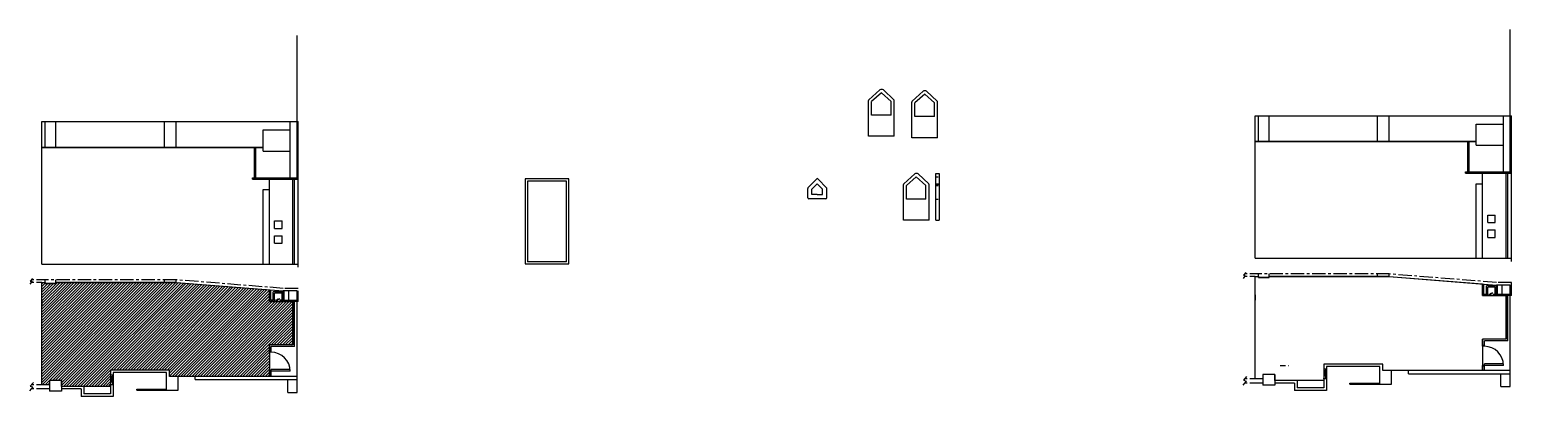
# Model space of a CAD drawing. Header units: millimetres. Extents: x 1902 to 2083, y 2224 to 2332.
# Drawn here: x 1996.1 to 2065.8, y 2314.4 to 2331.6 of the extents above; entities that cross this region are included whole.
import ezdxf

# ---------------------------------------------------------------- set-up
doc = ezdxf.new("R2010")
doc.units = ezdxf.units.MM
doc.linetypes.add('CENTRO', pattern=[2, 1.25, -0.25, 0.25, -0.25])
doc.linetypes.add('RAYITAS', pattern=[0.375, 0.25, -0.125])
for name, color, linetype in [('INTERVENCION', 150, 'Continuous'), ('MOBIL. DISCONT', 4, 'RAYITAS'), ('MOBILIARO', 4, 'Continuous'), ('MUEBLES', 2, 'Continuous'), ('PLANTA', 4, 'Continuous')]:
    doc.layers.add(name, color=color, linetype=linetype)

msp = doc.modelspace()

# ---------------------------------------------------------------- hatches: boundary and pattern name
at = {"layer": 'INTERVENCION'}
h = msp.add_hatch(dxfattribs=at)
h.set_pattern_fill('ANSI31', color=256, scale=0.75, style=0)
h.set_pattern_definition([(45, (1989.01638, 2314.88232), (-0.06629126, 0.06629126), [])])
h.paths.add_polyline_path([(2008.506, 2318.822), (2008.506, 2316.782), (2007.406, 2316.782), (2007.406, 2315.302), (2002.706, 2315.302), (2002.706, 2315.602), (1999.936, 2315.602), (1999.936, 2314.832), (1997.626, 2314.832), (1997.626, 2315.112), (1997.066, 2315.112), (1997.066, 2314.902), (1996.706, 2314.902), (1996.706, 2315.378), (1996.706, 2315.858), (1996.706, 2318.858), (1996.706, 2319.311), (1996.706, 2319.722), (1996.866, 2319.722), (1996.866, 2319.672), (1997.366, 2319.672), (1997.366, 2319.722), (2003.016, 2319.722), (2007.406, 2319.374), (2007.406, 2318.822)])

# ---------------------------------------------------------------- linework, layer by layer
for p, q in [((2053.76, 2320.863), (2053.76, 2327.563)), ((1996.706, 2320.585), (1996.706, 2327.285)), ((2021.479, 2324.589), (2019.439, 2324.589)), ((2019.439, 2324.589), (2019.439, 2320.589)), ((2021.479, 2320.589), (2021.479, 2324.589)), ((2032.733, 2324.166), (2033.132, 2324.585)), ((2033.206, 2324.585), (2033.606, 2324.165)), ((2019.539, 2324.489), (2019.539, 2320.689)), ((2021.379, 2324.489), (2019.539, 2324.489)), ((2021.379, 2320.689), (2021.379, 2324.489)), ((2032.719, 2323.702), (2032.719, 2324.132)), ((2033.169, 2324.352), (2032.919, 2324.105)), ((2032.919, 2323.852), (2032.919, 2324.105)), ((2032.919, 2323.852), (2032.919, 2324.105)), ((2033.169, 2323.852), (2032.919, 2323.852)), ((2033.169, 2324.352), (2033.419, 2324.105)), ((2033.169, 2323.852), (2033.419, 2323.852)), ((2033.419, 2323.852), (2033.419, 2324.105)), ((2033.419, 2323.852), (2033.419, 2324.105)), ((2033.619, 2323.702), (2033.619, 2324.132)), ((2033.569, 2323.652), (2032.769, 2323.652)), ((2019.439, 2320.589), (2021.479, 2320.589)), ((2021.379, 2320.689), (2019.539, 2320.689)), ((1996.243, 2319.774), (1996.145, 2319.636)), ((1996.264, 2319.909), (1996.158, 2319.786)), ((1996.158, 2319.786), (1996.243, 2319.774)), ((2053.297, 2320.052), (2053.199, 2319.914)), ((2053.317, 2320.187), (2053.212, 2320.064)), ((2053.212, 2320.064), (2053.297, 2320.052)), ((1996.281, 2314.805), (1996.13, 2314.615)), ((1996.305, 2315.017), (1996.158, 2314.846)), ((1996.158, 2314.846), (1996.281, 2314.805)), ((2053.335, 2315.082), (2053.184, 2314.893)), ((2053.359, 2315.295), (2053.212, 2315.124)), ((2053.212, 2315.124), (2053.335, 2315.082))]:
    msp.add_line(p, q)
for centre, start, end in [((2033.169, 2324.552), 41.98721, 138.01279), ((2032.769, 2324.132), 136.39528, 180), ((2033.569, 2324.132), 0, 43.60472), ((2032.769, 2323.702), 180, 270), ((2033.569, 2323.702), 270, 0)]:
    msp.add_arc(centre, 0.05, start, end)
for points in [[(2008.506, 2318.822), (2008.506, 2316.782), (2007.406, 2316.782), (2007.406, 2315.302), (2002.706, 2315.302), (2002.706, 2315.602), (1999.936, 2315.602), (1999.936, 2314.832), (1997.626, 2314.832), (1997.626, 2315.112), (1997.066, 2315.112), (1997.066, 2314.902), (1996.706, 2314.902), (1996.706, 2315.378), (1996.706, 2315.858), (1996.706, 2318.858), (1996.706, 2319.311), (1996.706, 2319.722), (1996.866, 2319.722), (1996.866, 2319.672), (1997.366, 2319.672), (1997.366, 2319.722), (2003.016, 2319.722), (2007.406, 2319.374), (2007.406, 2318.822)], [(2065.56, 2319.1), (2065.56, 2317.06), (2064.46, 2317.06), (2064.46, 2315.58), (2059.76, 2315.58), (2059.76, 2315.88), (2056.99, 2315.88), (2056.99, 2315.11), (2054.68, 2315.11), (2054.68, 2315.39), (2054.12, 2315.39), (2054.12, 2315.18), (2053.76, 2315.18), (2053.76, 2315.656), (2053.76, 2316.135), (2053.76, 2319.135), (2053.76, 2319.588), (2053.76, 2320), (2053.92, 2320), (2053.92, 2319.95), (2054.42, 2319.95), (2054.42, 2320), (2060.07, 2320), (2064.46, 2319.652), (2064.46, 2319.1)]]:
    msp.add_lwpolyline(points, close=True, dxfattribs=at)
at = {"layer": 'MOBIL. DISCONT', "linetype": 'RAYITAS', "ltscale": 0.2}
msp.add_line((2038.751, 2324.285), (2038.901, 2324.285), dxfattribs=at)
at = {"layer": 'MOBIL. DISCONT', "ltscale": 0.2}
msp.add_line((2038.751, 2323.643), (2038.901, 2323.643), dxfattribs=at)
at = {"layer": 'MOBIL. DISCONT'}
for p, q in [((1996.706, 2319.842), (1996.206, 2319.842)), ((1996.706, 2319.722), (1996.206, 2319.722)), ((2053.76, 2320.12), (2053.26, 2320.12)), ((2053.76, 2320), (2053.26, 2320)), ((2054.934, 2315.81), (2055.334, 2315.81)), ((1996.706, 2314.902), (1996.206, 2314.902)), ((2053.76, 2315.18), (2053.26, 2315.18)), ((2053.76, 2314.988), (2053.26, 2314.988)), ((1996.706, 2314.71), (1996.206, 2314.71))]:
    msp.add_line(p, q, dxfattribs=at)
at = {"layer": 'MOBILIARO'}
for p, q in [((2035.596, 2328.312), (2036.11, 2328.778)), ((2036.278, 2328.778), (2036.772, 2328.311)), ((2037.631, 2328.246), (2038.145, 2328.712)), ((2038.312, 2328.712), (2038.807, 2328.245)), ((2035.581, 2326.596), (2035.581, 2328.274)), ((2036.186, 2328.638), (2035.727, 2328.238)), ((2035.727, 2327.596), (2035.727, 2328.238)), ((2035.727, 2327.596), (2035.727, 2328.238)), ((2036.186, 2328.638), (2036.641, 2328.238)), ((2036.641, 2327.596), (2036.641, 2328.238)), ((2036.641, 2327.596), (2036.641, 2328.238)), ((2036.786, 2326.596), (2036.787, 2328.274)), ((2037.616, 2326.53), (2037.616, 2328.207)), ((2038.221, 2328.572), (2037.762, 2328.172)), ((2037.762, 2327.53), (2037.762, 2328.172)), ((2037.762, 2327.53), (2037.762, 2328.172)), ((2038.221, 2328.572), (2038.676, 2328.172)), ((2038.676, 2327.53), (2038.676, 2328.172)), ((2038.676, 2327.53), (2038.676, 2328.172)), ((2038.821, 2326.53), (2038.822, 2328.207)), ((2036.641, 2327.596), (2035.727, 2327.596)), ((2038.676, 2327.53), (2037.762, 2327.53)), ((2036.786, 2326.596), (2035.581, 2326.596)), ((2036.184, 2326.596), (2036.184, 2326.596)), ((2038.821, 2326.53), (2037.616, 2326.53)), ((2038.219, 2326.53), (2038.219, 2326.53)), ((2037.237, 2324.359), (2037.751, 2324.825)), ((2037.827, 2324.685), (2037.368, 2324.285)), ((2037.827, 2324.685), (2038.282, 2324.285)), ((2037.919, 2324.825), (2038.413, 2324.358)), ((2038.751, 2324.358), (2038.751, 2324.847)), ((2038.751, 2324.847), (2038.901, 2324.847)), ((2038.901, 2324.847), (2038.901, 2322.643)), ((2037.222, 2322.643), (2037.222, 2324.32)), ((2037.368, 2323.643), (2037.368, 2324.285)), ((2037.368, 2323.643), (2037.368, 2324.285)), ((2038.282, 2323.643), (2038.282, 2324.285)), ((2038.282, 2323.643), (2038.282, 2324.285)), ((2038.427, 2322.643), (2038.428, 2324.32)), ((2038.751, 2324.32), (2038.751, 2324.358)), ((2038.751, 2324.358), (2038.901, 2324.358)), ((2038.751, 2322.643), (2038.751, 2324.32)), ((2038.751, 2324.32), (2038.901, 2324.32)), ((2038.282, 2323.643), (2037.368, 2323.643)), ((2038.427, 2322.643), (2037.222, 2322.643)), ((2037.825, 2322.643), (2037.825, 2322.643)), ((2038.751, 2322.643), (2038.901, 2322.643))]:
    msp.add_line(p, q, dxfattribs=at)
at = {"layer": 'MOBILIARO', "linetype": 'RAYITAS', "ltscale": 0.2}
msp.add_line((2038.751, 2324.685), (2038.901, 2324.685), dxfattribs=at)
at = {"layer": 'MOBILIARO'}
for centre, radius, start, end in [((2036.194, 2328.632), 0.168, 60.12197, 119.87803), ((2038.229, 2328.566), 0.168, 60.12197, 119.87803), ((2035.637, 2328.274), 0.0556, 136.39528, 180), ((2036.731, 2328.274), 0.0556, 0, 43.60472), ((2037.671, 2328.207), 0.0556, 136.39528, 180), ((2038.766, 2328.207), 0.0556, 0, 43.60472), ((2037.835, 2324.679), 0.168, 60.12197, 119.87803), ((2037.278, 2324.32), 0.0556, 136.39528, 180), ((2038.372, 2324.32), 0.0556, 0, 43.60472)]:
    msp.add_arc(centre, radius, start, end, dxfattribs=at)
at = {"layer": 'MUEBLES'}
for p, q in [((2007.406, 2324.085), (2007.406, 2324.585)), ((2064.46, 2324.363), (2064.46, 2324.863)), ((2007.649, 2322.612), (2007.999, 2322.612)), ((2007.649, 2322.262), (2007.649, 2322.612)), ((2007.999, 2322.262), (2007.999, 2322.612)), ((2064.46, 2322.029), (2064.46, 2322.52)), ((2064.703, 2322.89), (2065.053, 2322.89)), ((2064.703, 2322.54), (2064.703, 2322.89)), ((2064.703, 2322.54), (2065.053, 2322.54)), ((2065.053, 2322.54), (2065.053, 2322.89)), ((2007.406, 2321.751), (2007.406, 2322.242)), ((2007.649, 2322.262), (2007.999, 2322.262)), ((2007.649, 2321.912), (2007.999, 2321.912)), ((2007.649, 2321.562), (2007.649, 2321.912)), ((2007.999, 2321.562), (2007.999, 2321.912)), ((2064.703, 2322.19), (2065.053, 2322.19)), ((2064.703, 2321.84), (2064.703, 2322.19)), ((2064.703, 2321.84), (2065.053, 2321.84)), ((2065.053, 2321.84), (2065.053, 2322.19)), ((2007.649, 2321.562), (2007.999, 2321.562)), ((2007.406, 2318.822), (2007.406, 2319.374)), ((2007.466, 2319.173), (2007.406, 2319.173)), ((2007.466, 2318.882), (2007.466, 2319.369)), ((2008.056, 2319.282), (2007.589, 2319.282)), ((2007.589, 2318.882), (2007.589, 2319.282)), ((2007.999, 2319.222), (2007.649, 2319.222)), ((2007.649, 2318.822), (2007.649, 2319.222)), ((2007.999, 2318.822), (2007.999, 2319.222)), ((2053.76, 2319.135), (2053.76, 2318.89)), ((2064.46, 2319.1), (2064.46, 2319.652)), ((2064.52, 2319.45), (2064.46, 2319.45)), ((2065.11, 2319.1), (2064.46, 2319.1)), ((2064.52, 2319.16), (2064.52, 2319.647)), ((2064.643, 2319.16), (2064.52, 2319.16)), ((2065.11, 2319.56), (2064.643, 2319.56)), ((2064.643, 2319.16), (2064.643, 2319.56)), ((2065.053, 2319.5), (2064.703, 2319.5)), ((2064.703, 2319.1), (2064.703, 2319.5)), ((2065.053, 2319.1), (2065.053, 2319.5)), ((1996.706, 2318.858), (1996.706, 2318.613)), ((2008.056, 2318.822), (2007.406, 2318.822)), ((2007.589, 2318.882), (2007.466, 2318.882)), ((1996.706, 2316.758), (1996.706, 2317.058)), ((2053.76, 2317.035), (2053.76, 2317.335)), ((2053.76, 2316.135), (2053.76, 2316.38)), ((1996.706, 2315.858), (1996.706, 2316.103)), ((1999.936, 2314.832), (1998.676, 2314.832)), ((2056.99, 2315.11), (2055.73, 2315.11))]:
    msp.add_line(p, q, dxfattribs=at)
at = {"layer": 'MUEBLES', "color": 1}
for p, q in [((1996.706, 2320.585), (1996.706, 2324.085)), ((2053.76, 2320.863), (2053.76, 2324.363))]:
    msp.add_line(p, q, dxfattribs=at)
at = {"layer": 'MUEBLES', "color": 2}
for p, q in [((2007.106, 2320.585), (2007.106, 2324.085)), ((2007.106, 2324.085), (2007.406, 2324.085)), ((2007.406, 2320.585), (2007.406, 2324.085)), ((2064.16, 2320.863), (2064.16, 2324.363)), ((2064.16, 2324.363), (2064.46, 2324.363)), ((2064.46, 2320.863), (2064.46, 2324.363))]:
    msp.add_line(p, q, dxfattribs=at)
at = {"layer": 'MUEBLES', "color": 1, "linetype": 'RAYITAS', "ltscale": 0.2}
for p, q in [((2065.053, 2319.16), (2064.703, 2319.16)), ((2007.999, 2318.882), (2007.649, 2318.882))]:
    msp.add_line(p, q, dxfattribs=at)
for centre in [(2007.824, 2318.951), (2064.878, 2319.229)]:
    msp.add_circle(centre, 0.035, dxfattribs=at)
at = {"layer": 'PLANTA', "color": 1}
for p, q in [((2065.76, 2327.342), (2065.76, 2331.612)), ((2008.706, 2327.064), (2008.706, 2331.334)), ((2065.76, 2314.83), (2065.76, 2319.1)), ((2008.706, 2314.552), (2008.706, 2318.822)), ((2056.99, 2315.19), (2057.09, 2315.64)), ((2056.99, 2315.64), (2057.09, 2315.19)), ((1999.936, 2314.912), (2000.036, 2315.362)), ((1999.936, 2315.362), (2000.036, 2314.912))]:
    msp.add_line(p, q, dxfattribs=at)
at = {"layer": 'PLANTA'}
for p, q in [((2053.76, 2327.563), (2065.81, 2327.563)), ((2053.92, 2326.343), (2053.92, 2327.563)), ((2054.42, 2326.343), (2054.42, 2327.563)), ((2059.52, 2326.343), (2059.52, 2327.563)), ((2060.07, 2326.343), (2060.07, 2327.563)), ((2065.435, 2324.863), (2065.435, 2327.563)), ((2065.76, 2324.863), (2065.76, 2327.563)), ((2065.81, 2320.713), (2065.81, 2327.563)), ((1996.706, 2327.285), (2008.756, 2327.285)), ((1996.866, 2326.065), (1996.866, 2327.285)), ((1997.366, 2326.065), (1997.366, 2327.285)), ((2002.466, 2326.065), (2002.466, 2327.285)), ((2003.016, 2326.065), (2003.016, 2327.285)), ((2007.106, 2326.895), (2008.381, 2326.895)), ((2007.106, 2325.895), (2007.106, 2326.895)), ((2008.381, 2324.585), (2008.381, 2327.285)), ((2008.706, 2324.585), (2008.706, 2327.285)), ((2008.756, 2320.435), (2008.756, 2327.285)), ((2064.16, 2327.173), (2065.435, 2327.173)), ((2064.16, 2326.173), (2064.16, 2327.173)), ((1996.706, 2326.085), (2007.106, 2326.085)), ((1996.706, 2326.065), (2007.106, 2326.065)), ((2006.706, 2324.645), (2006.706, 2326.065)), ((2006.766, 2324.645), (2006.766, 2326.065)), ((2053.76, 2326.363), (2064.16, 2326.363)), ((2053.76, 2326.343), (2064.16, 2326.343)), ((2063.76, 2324.923), (2063.76, 2326.343)), ((2063.82, 2324.923), (2063.82, 2326.343)), ((2064.16, 2326.173), (2065.435, 2326.173)), ((2007.106, 2325.895), (2008.381, 2325.895)), ((2006.606, 2324.645), (2008.756, 2324.645)), ((2006.606, 2324.585), (2006.606, 2324.645)), ((2006.606, 2324.585), (2008.756, 2324.585)), ((2008.506, 2320.585), (2008.506, 2324.585)), ((2008.586, 2320.585), (2008.586, 2324.585)), ((2063.66, 2324.923), (2065.81, 2324.923)), ((2063.66, 2324.863), (2063.66, 2324.923)), ((2063.66, 2324.863), (2065.81, 2324.863)), ((2065.56, 2320.863), (2065.56, 2324.863)), ((2065.64, 2320.863), (2065.64, 2324.863)), ((1996.706, 2320.585), (2008.756, 2320.585)), ((2053.76, 2320.863), (2065.81, 2320.863)), ((1996.866, 2319.672), (1996.866, 2319.842)), ((1997.366, 2319.672), (1996.866, 2319.672)), ((1997.366, 2319.672), (1997.366, 2319.842)), ((2003.016, 2319.722), (1997.366, 2319.722)), ((2002.466, 2319.722), (2002.466, 2319.842)), ((2003.016, 2319.722), (2003.016, 2319.842)), ((2003.016, 2319.722), (2008.056, 2319.322)), ((2053.92, 2319.95), (2053.92, 2320.12)), ((2054.42, 2319.95), (2053.92, 2319.95)), ((2054.42, 2319.95), (2054.42, 2320.12)), ((2060.07, 2320), (2054.42, 2320)), ((2059.52, 2320), (2059.52, 2320.12)), ((2060.07, 2320), (2060.07, 2320.12)), ((2060.07, 2320), (2065.11, 2319.6)), ((2065.81, 2319.1), (2065.81, 2319.72)), ((2008.706, 2319.322), (2008.056, 2319.322)), ((2008.056, 2318.822), (2008.056, 2319.322)), ((2008.106, 2318.872), (2008.106, 2319.322)), ((2008.322, 2318.872), (2008.322, 2319.322)), ((2008.706, 2318.872), (2008.706, 2319.322)), ((2008.756, 2318.822), (2008.756, 2319.322)), ((2065.76, 2319.6), (2065.11, 2319.6)), ((2065.11, 2319.1), (2065.11, 2319.6)), ((2065.81, 2319.1), (2065.11, 2319.1)), ((2065.16, 2319.15), (2065.16, 2319.6)), ((2065.76, 2319.15), (2065.16, 2319.15)), ((2065.376, 2319.15), (2065.376, 2319.6)), ((2065.56, 2317.06), (2065.56, 2319.1)), ((2065.64, 2316.98), (2065.64, 2319.1)), ((2065.76, 2319.15), (2065.76, 2319.6)), ((2008.756, 2318.822), (2008.056, 2318.822)), ((2008.706, 2318.872), (2008.106, 2318.872)), ((2008.506, 2316.782), (2008.506, 2318.822)), ((2008.586, 2316.702), (2008.586, 2318.822)), ((2065.56, 2317.06), (2064.46, 2317.06)), ((2064.46, 2316.717), (2064.46, 2317.06)), ((2065.64, 2316.98), (2064.54, 2316.98)), ((2064.54, 2316.717), (2064.54, 2316.98)), ((2008.506, 2316.782), (2007.406, 2316.782)), ((2007.406, 2316.44), (2007.406, 2316.782)), ((2007.486, 2316.48), (2007.406, 2316.48)), ((2007.486, 2316.44), (2007.406, 2316.44)), ((2008.586, 2316.702), (2007.486, 2316.702)), ((2007.486, 2316.44), (2007.486, 2316.702)), ((2064.54, 2316.757), (2064.46, 2316.757)), ((2064.54, 2316.717), (2064.46, 2316.717)), ((2002.706, 2315.602), (1999.936, 2315.602)), ((1999.936, 2315.602), (1999.936, 2314.482)), ((2002.566, 2315.482), (2000.056, 2315.482)), ((2000.056, 2315.482), (2000.056, 2314.362)), ((2002.566, 2314.652), (2002.566, 2315.482)), ((2002.706, 2315.302), (2002.706, 2315.602)), ((2008.386, 2315.54), (2007.406, 2315.54)), ((2007.406, 2315.302), (2007.406, 2315.54)), ((2007.486, 2315.5), (2007.406, 2315.5)), ((2008.386, 2315.62), (2007.486, 2315.62)), ((2007.486, 2315.5), (2007.486, 2315.62)), ((2007.486, 2315.302), (2007.486, 2315.54)), ((2059.76, 2315.88), (2056.99, 2315.88)), ((2056.99, 2315.88), (2056.99, 2314.76)), ((2057.09, 2315.64), (2056.99, 2315.64)), ((2057.09, 2315.64), (2057.09, 2315.19)), ((2059.62, 2315.76), (2057.11, 2315.76)), ((2057.11, 2315.76), (2057.11, 2314.64)), ((2059.62, 2314.93), (2059.62, 2315.76)), ((2059.76, 2315.58), (2059.76, 2315.88)), ((2060.17, 2315.58), (2059.76, 2315.58)), ((2060.17, 2314.93), (2060.17, 2315.58)), ((2065.76, 2315.58), (2060.97, 2315.58)), ((2060.97, 2315.43), (2060.97, 2315.58)), ((2065.44, 2315.817), (2064.46, 2315.817)), ((2064.46, 2315.58), (2064.46, 2315.817)), ((2064.54, 2315.777), (2064.46, 2315.777)), ((2065.44, 2315.897), (2064.54, 2315.897)), ((2064.54, 2315.777), (2064.54, 2315.897)), ((2064.54, 2315.58), (2064.54, 2315.817)), ((1997.066, 2315.112), (1997.066, 2314.612)), ((1997.626, 2315.112), (1997.066, 2315.112)), ((1997.626, 2315.112), (1997.626, 2314.612)), ((1998.676, 2314.832), (1997.626, 2314.832)), ((1998.676, 2314.832), (1998.676, 2314.482)), ((2000.036, 2315.362), (1999.936, 2315.362)), ((2000.036, 2314.912), (1999.936, 2314.912)), ((2000.036, 2315.362), (2000.036, 2314.912)), ((2003.116, 2315.302), (2002.706, 2315.302)), ((2003.116, 2314.652), (2003.116, 2315.302)), ((2008.706, 2315.302), (2003.916, 2315.302)), ((2003.916, 2315.152), (2003.916, 2315.302)), ((2003.916, 2315.152), (2008.706, 2315.152)), ((2008.266, 2314.552), (2008.266, 2315.152)), ((2054.12, 2314.988), (2053.76, 2314.988)), ((2054.12, 2315.39), (2054.12, 2314.89)), ((2054.68, 2315.39), (2054.12, 2315.39)), ((2054.68, 2314.89), (2054.12, 2314.89)), ((2054.68, 2315.39), (2054.68, 2314.89)), ((2055.73, 2315.11), (2054.68, 2315.11)), ((2055.61, 2314.99), (2054.68, 2314.99)), ((2055.61, 2314.99), (2055.61, 2314.64)), ((2055.73, 2315.11), (2055.73, 2314.76)), ((2057.09, 2315.19), (2056.99, 2315.19)), ((2058.22, 2314.98), (2059.62, 2314.98)), ((2058.22, 2314.93), (2058.22, 2314.98)), ((2058.22, 2314.93), (2060.17, 2314.93)), ((2060.97, 2315.43), (2065.76, 2315.43)), ((2065.32, 2314.83), (2065.32, 2315.43)), ((2065.32, 2314.83), (2065.76, 2314.83)), ((1997.066, 2314.71), (1996.706, 2314.71)), ((1997.626, 2314.612), (1997.066, 2314.612)), ((1998.556, 2314.712), (1997.626, 2314.712)), ((1998.556, 2314.712), (1998.556, 2314.362)), ((2000.056, 2314.362), (1998.556, 2314.362)), ((1999.936, 2314.482), (1998.676, 2314.482)), ((2001.166, 2314.702), (2002.566, 2314.702)), ((2001.166, 2314.652), (2001.166, 2314.702)), ((2001.166, 2314.652), (2003.116, 2314.652)), ((2008.266, 2314.552), (2008.706, 2314.552)), ((2057.11, 2314.64), (2055.61, 2314.64)), ((2056.99, 2314.76), (2055.73, 2314.76))]:
    msp.add_line(p, q, dxfattribs=at)
at = {"layer": 'PLANTA', "color": 1, "linetype": 'CENTRO', "ltscale": 0.5}
for p, q in [((2003.016, 2319.842), (1996.706, 2319.842)), ((2008.056, 2319.442), (2003.016, 2319.842)), ((2060.07, 2320.12), (2053.76, 2320.12)), ((2065.11, 2319.72), (2060.07, 2320.12)), ((2065.81, 2319.72), (2065.147, 2319.72)), ((2008.756, 2319.442), (2008.094, 2319.442))]:
    msp.add_line(p, q, dxfattribs=at)
at = {"layer": 'PLANTA', "color": 1}
for centre in [(2007.486, 2315.54), (2064.54, 2315.817)]:
    msp.add_arc(centre, 0.9, 0, 90, dxfattribs=at)

doc.saveas('drawing.dxf')
